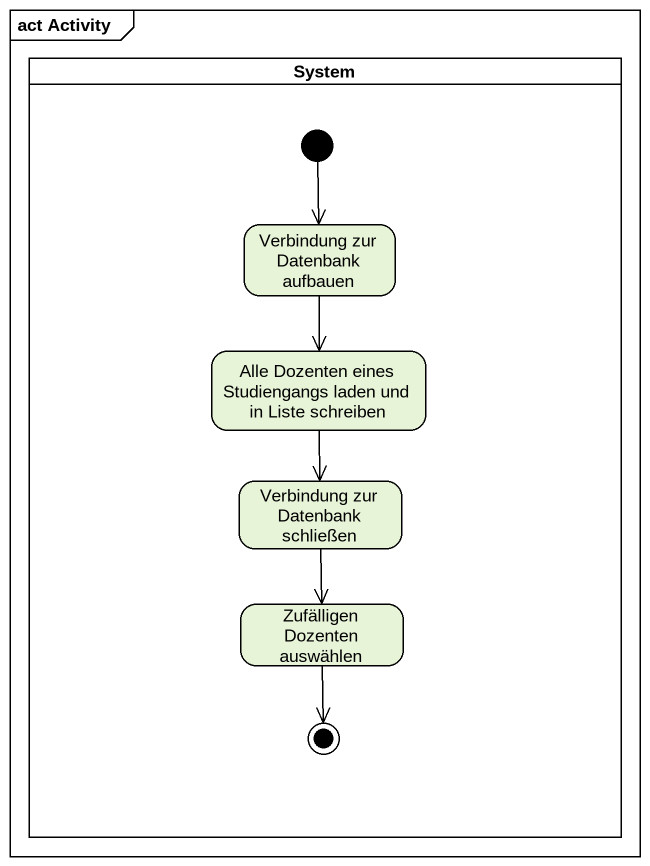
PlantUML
@startuml
mainframe act Activity
hide empty description
state System <<partition>> {
  state "Verbindung zur Datenbank aufbauen" as Verbindung_zur_Datenbank
  state "Alle Dozenten eines Studiengangs laden und in Liste schreiben" as Alle_Dozenten_eines
  state "Verbindung zur Datenbank schließen" as Verbindung_zur_Datenbank_2
  state "Zufälligen Dozenten auswählen" as Zufälligen_Dozenten
  [*] --> Verbindung_zur_Datenbank
  Zufälligen_Dozenten --> [*]
}
Verbindung_zur_Datenbank --> Alle_Dozenten_eines
Alle_Dozenten_eines --> Verbindung_zur_Datenbank_2
Verbindung_zur_Datenbank_2 --> Zufälligen_Dozenten
@enduml
